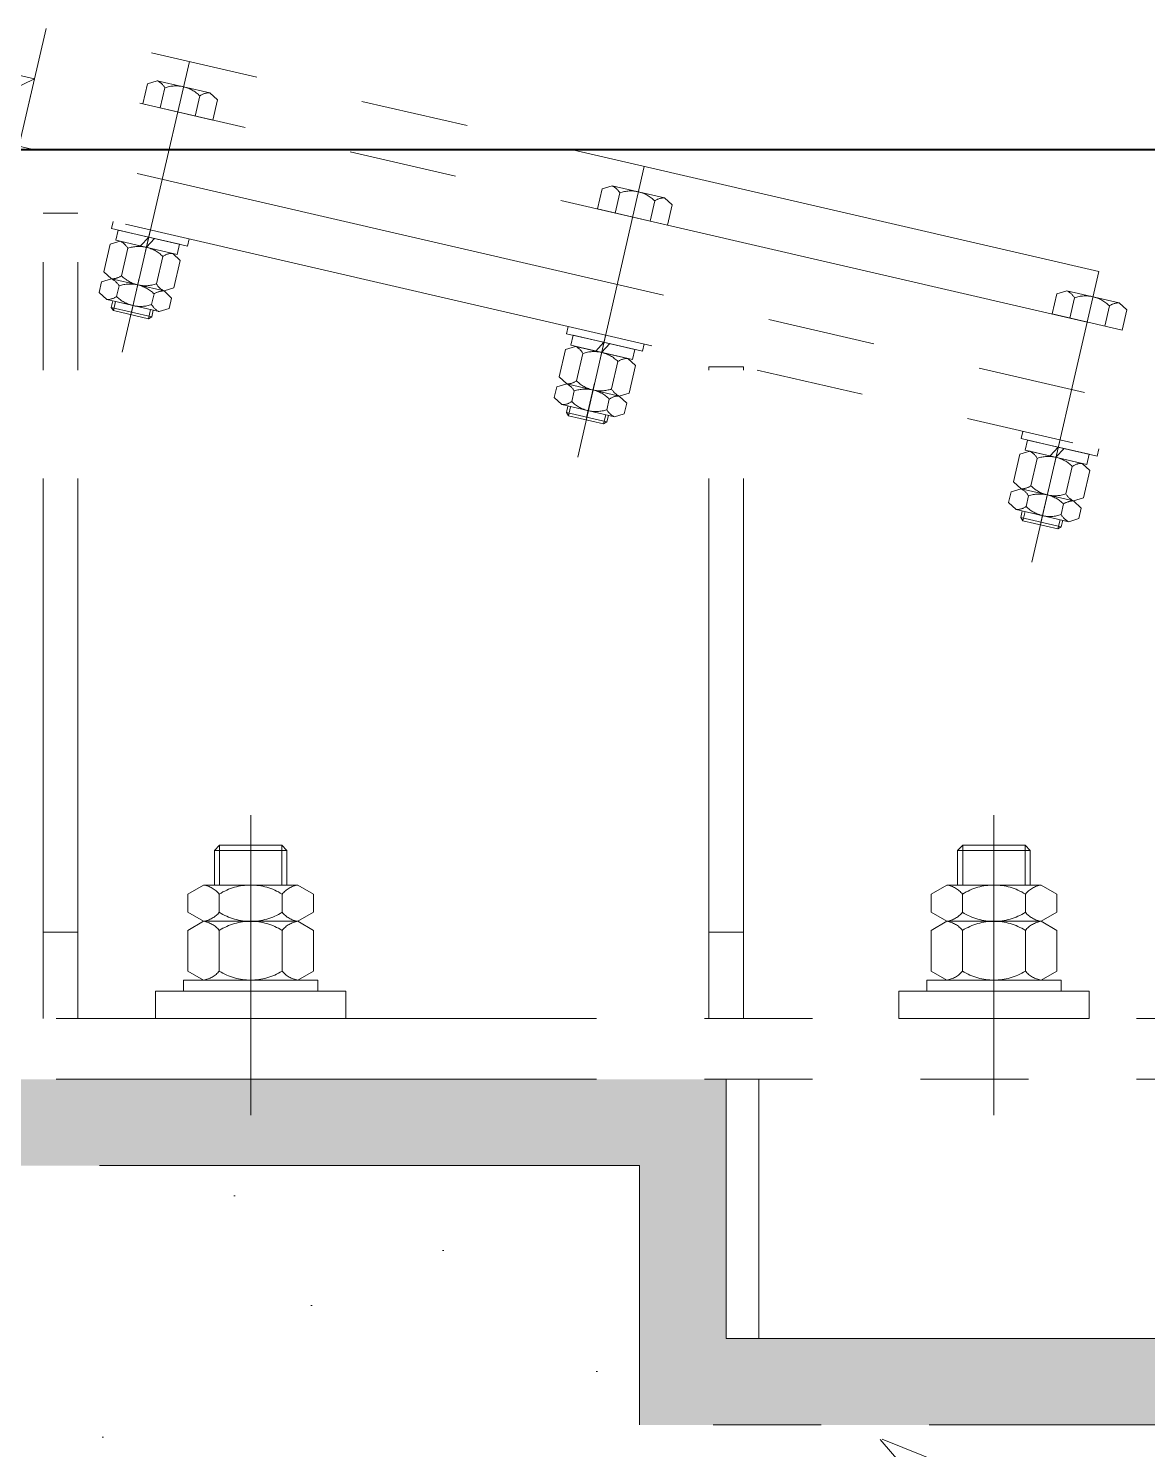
# Model space of a CAD drawing. Header units: millimetres. Extents: x 52110 to 400893, y -153728 to 31997.
# Drawn here: x 183666 to 184313, y -25833 to -25011 of the extents above; entities that cross this region are included whole.
import ezdxf
from ezdxf.lldxf.tags import DXFTag

# ---------------------------------------------------------------- set-up
doc = ezdxf.new("R2010")
doc.units = ezdxf.units.MM
doc.header["$LTSCALE"] = 500
doc.linetypes.add('CENTER', pattern=[2, 1.25, -0.25, 0.25, -0.25])
doc.linetypes.add('PHANTOM2', pattern=[1.25, 0.625, -0.125, 0.125, -0.125, 0.125, -0.125])
for name, color, linetype, lineweight in [('2D', 4, 'PHANTOM2', 20), ('POU', 4, 'Continuous', 20), ('SHI', 7, 'Continuous', 40), ('ZHONG', 1, 'CENTER', 20)]:
    doc.layers.add(name, color=color, linetype=linetype, lineweight=lineweight)
doc.layers.add('4', color=4, linetype='PHANTOM')
doc.styles.add('GB', font='gbenor.shx', dxfattribs={"bigfont": 'gbcbig.shx'})
tags = doc.linetypes.add('PHANTOM', pattern=[2.5, 1.25, -0.25, 0.25, -0.25, 0.25, -0.25]).pattern_tags.tags
tags[14:15] = [DXFTag(74, 4), DXFTag(75, 0), DXFTag(340, '0'), DXFTag(46, 1.0), DXFTag(50, 0.0), DXFTag(44, 0.0), DXFTag(45, 0.0)]
tags[12:13] = [DXFTag(74, 4), DXFTag(75, 0), DXFTag(340, '0'), DXFTag(46, 1.0), DXFTag(50, 0.0), DXFTag(44, 0.0), DXFTag(45, 0.0)]
tags[10:11] = [DXFTag(74, 4), DXFTag(75, 0), DXFTag(340, '0'), DXFTag(46, 1.0), DXFTag(50, 0.0), DXFTag(44, 0.0), DXFTag(45, 0.0)]
tags[8:9] = [DXFTag(74, 4), DXFTag(75, 0), DXFTag(340, '0'), DXFTag(46, 1.0), DXFTag(50, 0.0), DXFTag(44, 0.0), DXFTag(45, 0.0)]
tags[6:7] = [DXFTag(74, 4), DXFTag(75, 0), DXFTag(340, '0'), DXFTag(46, 1.0), DXFTag(50, 0.0), DXFTag(44, 0.0), DXFTag(45, 0.0)]
tags[4:5] = [DXFTag(74, 4), DXFTag(75, 0), DXFTag(340, '0'), DXFTag(46, 1.0), DXFTag(50, 0.0), DXFTag(44, 0.0), DXFTag(45, 0.0)]
doc.dimstyles.new('ISO-25$0', dxfattribs={"dimscale": 40, "dimtxt": 3.5, "dimasz": 3.5, "dimexe": 1, "dimexo": 0.2, "dimgap": 1.2, "dimtad": 1, "dimtoh": 1, "dimdec": 1, "dimzin": 9, "dimdsep": 46, "dimtxsty": 'GB', "dimcen": 0, "dimclrd": 3, "dimclre": 3, "dimclrt": 256, "dimadec": 0, "dimazin": 2, "dimtfac": 1, "dimtdec": 1, "dimtix": 1, "dimtmove": 0, "dimatfit": 3, "dimldrblk": 'DOTSMALL', "dimfxl": 0, "dimlwd": -1, "dimlwe": 20, "dimarcsym": 0})

# ---------------------------------------------------------------- blocks, each defined once
blk = doc.blocks.new('*D950')
at = {"color": 3, "linetype": 'ByBlock', "lineweight": 20}
for p, q in [((226893.72, 74429.31), (226893.72, 72656.24)), ((230443.72, 74403.92), (230443.72, 72656.24))]:
    blk.add_line(p, q, dxfattribs=at)
at = {"color": 3, "linetype": 'ByBlock'}
blk.add_line((227033.72, 72696.24), (230303.72, 72696.24), dxfattribs=at)
at = {"color": 3}
for points in [[(227033.72, 72719.57), (227033.72, 72672.9), (226893.72, 72696.24)], [(230303.72, 72719.57), (230303.72, 72672.9), (230443.72, 72696.24)]]:
    blk.add_solid(points, dxfattribs=at)
at = {"layer": 'Defpoints', "color": 0}
for p in [(226893.72, 74437.31), (230443.72, 74411.92), (230443.72, 72696.24)]:
    blk.add_point(p, dxfattribs=at)
at = {"insert": (228668.72, 72814.24), "char_height": 140, "attachment_point": 5, "style": 'GB'}
blk.add_mtext('3550', dxfattribs=at)
blk = doc.blocks.new('_DotSmall')
at = {"color": 0, "linetype": 'ByBlock', "const_width": 0.5}
blk.add_lwpolyline([(-0.0625, 0, 1), (0.0625, 0, 1)], format="xyb", close=True, dxfattribs=at)
blk = doc.blocks.new("斜'")
at = {"layer": '4', "linetype": 'Continuous'}
h = blk.add_hatch(dxfattribs=at)
h.set_pattern_fill('AR-SAND', color=256, style=0)
h.set_pattern_definition([(37.5, (-41108.695, -3213.967), (-1.60003, 48.941324), [0, -38.608, 0, -43.18, 0, -41.275]), (7.5, (-41108.695, -3213.967), (44.95233, 71.68251), [0, -20.828, 0, -34.798, 0, -13.335]), (327.5, (-41139.937, -3213.967), (79.099237, 0.14372), [0, -12.7, 0, -45.72, 0, -59.69]), (317.5, (-41139.94, -3213.967), (76.35565, 22.29293), [0, -6.35, 0, -29.972, 0, -34.29])])
h.paths.add_polyline_path([(-3253.77, 10945.49), (-3432.55, 10945.49), (-3440.53, 10895.49), (-3304.21, 10895.49), (-3304.21, 10745.49), (-2810.3, 10745.49), (-2810.3, 10895.49), (-2535.77, 10895.49), (-2535.77, 10945.49), (-2859.86, 10945.49), (-2859.86, 10795.49), (-3253.77, 10795.49)])
h.paths.add_polyline_path([(-3432.55, 10945.49), (-3778.78, 10945.49), (-3778.78, 10945.55), (-3929.03, 10945.55), (-3929.03, 10895.49), (-3440.53, 10895.49)])
h.paths.add_polyline_path([(-2398.78, 10945.49), (-2535.77, 10945.49), (-2535.77, 10895.49), (-2398.78, 10895.49)])
h.paths.add_polyline_path([(-1929.03, 10945.49), (-2078.78, 10945.49), (-2398.78, 10945.49), (-2398.78, 10895.49), (-1929.03, 10895.49)])
at = {"layer": 'POU'}
h = blk.add_hatch(dxfattribs=at)
h.set_pattern_fill('CONC', color=256, scale=25, style=0)
h.set_pattern_definition([(0, (-481651.1, -460725.06), (0, 635), [0, -635]), (0, (-481644.74, -460947.3), (0, 635), [0, -635]), (0, (-481625.7, -460604.4), (0, 635), [0, -635]), (338.1986, (-481955.89, -460801.26), (1905.000173, -634.999943), [68.3914, -3351.18837]), (216.8699, (-481892.39, -460826.66), (1904.999948, 1270.000078), [31.75, -3143.25]), (130.6013, (-481917.79, -460845.715), (3175.0002675, -3809.9993765), [58.5438, -5795.8666]), (206.5651, (-482127.34, -460921.91), (-634.99947, -635.00083), [14.19923, -1405.70394]), (326.3099, (-482140.04, -460928.26), (1269.99972, -635.000847), [22.89556, -2266.62996]), (108.4349, (-482120.99, -460940.96), (-634.998986, 1270.000276), [20.0806, -1987.9659]), (225, (-481720.94, -460985.4), (0, -635.0002), [26.9405, -871.08474]), (0, (-481740, -461004.46), (635, 635), [38.1, -596.9]), (135, (-481701.9, -461004.46), (-635.0002, 0), [26.9405, -871.08474]), (251.5651, (-481797.14, -460579.01), (634.998986, 1270.000276), [20.0806, -1987.9659]), (0, (-481803.5, -460598.06), (635, 635), [31.75, -603.25]), (143.1301, (-481771.74, -460598.06), (-1904.999948, 1270.000078), [31.75, -3143.25]), (213.6901, (-482133.69, -460572.66), (1269.99972, 635.000847), [22.89556, -2266.62996]), (341.5651, (-482152.74, -460585.36), (-1270.000276, 634.998986), [40.1612, -1967.8853]), (126.8699, (-482114.64, -460598.06), (1270.000078, -1904.999948), [31.75, -3143.25]), (0, (-481949.54, -460598.06), (0, 635), [0, -635]), (0, (-482121, -460763.16), (0, 635), [0, -635]), (0, (-481943.2, -460998.1), (0, 635), [0, -635]), (0, (-481771.74, -460801.26), (0, 635), [0, -635]), (0, (-481955.9, -460693.3), (0, 635), [0, -635]), (0, (-482095.6, -460674.26), (0, 635), [0, -635]), (0, (-482038.44, -460712.36), (0, 635), [0, -635]), (0, (-482063.84, -460864.76), (0, 635), [0, -635]), (0, (-482216.24, -460839.36), (0, 635), [0, -635]), (0, (-482209.9, -460693.3), (0, 635), [0, -635]), (0, (-482228.94, -460553.6), (0, 635), [0, -635]), (0, (-482032.1, -460528.2), (0, 635), [0, -635]), (0, (-481892.4, -460502.8), (0, 635), [0, -635]), (0, (-481670.14, -460528.2), (0, 635), [0, -635]), (0, (-481822.54, -460725.06), (0, 635), [0, -635]), (0, (-481886.04, -460610.76), (0, 635), [0, -635]), (0, (-481835.24, -460915.56), (0, 635), [0, -635]), (0, (-482025.74, -460947.3), (0, 635), [0, -635]), (0, (-481835.24, -461087), (0, 635), [0, -635]), (0, (-482044.8, -461048.9), (0, 635), [0, -635]), (0, (-482248, -461067.96), (0, 635), [0, -635]), (0, (-482171.8, -461099.7), (0, 635), [0, -635]), (0, (-482165.44, -461010.8), (0, 635), [0, -635]), (0, (-481740, -461112.4), (0, 635), [0, -635]), (0, (-481663.8, -460852.06), (0, 635), [0, -635]), (0, (-481695.54, -460661.56), (0, 635), [0, -635]), (0, (-481987.64, -461118.76), (0, 635), [0, -635])])
h.paths.add_polyline_path([(-1929.03, 10214.55), (-1929.03, 10895.49), (-2823.78, 10895.49), (-2823.78, 10745.49), (-3303.78, 10745.49), (-3303.78, 10895.49), (-3929.03, 10895.49), (-3929.03, 10214.55)])
h.paths.add_polyline_path([(-4612.07, 10766.2), (-4480.82, 10766.2), (-4480.82, 10963.95), (-4612.07, 10963.95)], flags=9)
h.paths.add_polyline_path([(-1774.4, 10468.9), (-1643.15, 10468.9), (-1643.15, 10615.2), (-1774.4, 10615.2)], flags=9)
at = {"layer": '2D'}
for p, q in [((-3647.09, 11553.23), (-3662.83, 11485.02)), ((-2429.12, 11272.04), (-3647.09, 11553.23)), ((-3702.55, 11535.24), (-3653.83, 11524)), ((-3653.83, 11524), (-3711.55, 11496.27)), ((-3653.83, 11524), (-3662.83, 11485.02)), ((-2435.87, 11242.81), (-3653.83, 11524)), ((-3588.56, 11521.24), (-3591.26, 11509.55)), ((-3582.83, 11523), (-3588.56, 11521.24)), ((-3582.83, 11523), (-3552.45, 11515.98)), ((-3578.44, 11518.91), (-3581.14, 11507.21)), ((-3552.45, 11515.98), (-3548.06, 11511.89)), ((-3591.26, 11509.55), (-3550.76, 11500.2)), ((-3558.19, 11514.23), (-3560.89, 11502.54)), ((-3548.06, 11511.89), (-3550.76, 11500.2)), ((-2072.03, 11117.76), (-3728.46, 11500.17)), ((-2078.78, 11088.53), (-3735.21, 11470.94)), ((-3325.42, 11460.49), (-3328.12, 11448.8)), ((-3319.68, 11462.25), (-3325.42, 11460.49)), ((-3319.68, 11462.25), (-3289.3, 11455.23)), ((-3315.29, 11458.15), (-3317.99, 11446.46)), ((-3295.04, 11453.48), (-3297.74, 11441.79)), ((-3289.3, 11455.23), (-3284.91, 11451.14)), ((-3284.91, 11451.14), (-3287.61, 11439.45)), ((-3648.78, 10980.49), (-3648.78, 11446.37)), ((-3628.78, 11446.37), (-3648.78, 11446.37)), ((-3628.78, 10980.49), (-3628.78, 11446.37)), ((-3328.12, 11448.8), (-3287.61, 11439.45)), ((-3609.31, 11437.46), (-3608.34, 11441.65)), ((-3587.96, 11432.53), (-3609.31, 11437.46)), ((-3605.52, 11436.58), (-3606.87, 11430.74)), ((-3569.96, 11428.37), (-3605.52, 11436.58)), ((-3610.02, 11428.38), (-3613.68, 11412.5)), ((-3604.28, 11430.14), (-3610.02, 11428.38)), ((-3571.31, 11422.53), (-3606.87, 11430.74)), ((-3573.9, 11423.13), (-3604.28, 11430.14)), ((-3599.89, 11426.05), (-3603.56, 11410.16)), ((-3587.74, 11432.48), (-3592.47, 11427.41)), ((-3584.36, 11431.7), (-3589.09, 11426.63)), ((-3587.96, 11432.53), (-3565.34, 11427.35)), ((-3569.96, 11428.37), (-3571.31, 11422.53)), ((-3565.34, 11427.35), (-3564.38, 11431.5)), ((-3579.64, 11421.37), (-3583.31, 11405.49)), ((-3573.9, 11423.13), (-3569.51, 11419.03)), ((-3569.51, 11419.03), (-3573.18, 11403.15)), ((-3609.3, 11408.41), (-3613.68, 11412.5)), ((-3615.03, 11406.66), (-3616.45, 11400.52)), ((-3609.3, 11408.41), (-3615.03, 11406.66)), ((-3578.92, 11401.4), (-3609.3, 11408.41)), ((-3578.92, 11401.4), (-3609.3, 11408.41)), ((-3604.91, 11404.32), (-3606.32, 11398.18)), ((-3578.92, 11401.4), (-3573.18, 11403.15)), ((-3578.92, 11401.4), (-3574.53, 11397.31)), ((-3056.67, 11401.52), (-3062.4, 11399.77)), ((-3056.67, 11401.52), (-3026.29, 11394.51)), ((-3612.06, 11396.43), (-3616.45, 11400.52)), ((-3581.68, 11389.41), (-3612.06, 11396.43)), ((-3608.55, 11395.62), (-3609.41, 11391.91)), ((-3606.99, 11395.26), (-3608.21, 11389.99)), ((-3584.66, 11399.64), (-3586.07, 11393.5)), ((-3574.53, 11397.31), (-3575.95, 11391.17)), ((-3062.4, 11399.77), (-3065.1, 11388.08)), ((-3052.28, 11397.43), (-3054.98, 11385.74)), ((-3032.03, 11392.76), (-3034.73, 11381.06)), ((-3026.29, 11394.51), (-3021.9, 11390.42)), ((-3608.21, 11389.99), (-3609.41, 11391.91)), ((-3609.41, 11391.91), (-3586.02, 11386.51)), ((-3587.94, 11385.32), (-3608.21, 11389.99)), ((-3586.73, 11390.58), (-3587.94, 11385.32)), ((-3586.02, 11386.51), (-3587.94, 11385.32)), ((-3585.17, 11390.22), (-3586.02, 11386.51)), ((-3581.68, 11389.41), (-3575.95, 11391.17)), ((-3065.1, 11388.08), (-3024.6, 11378.73)), ((-3021.9, 11390.42), (-3024.6, 11378.73)), ((-3345.99, 11376.67), (-3345.02, 11380.86)), ((-3324.64, 11371.74), (-3345.99, 11376.67)), ((-3340.96, 11369.35), (-3346.7, 11367.59)), ((-3342.2, 11375.79), (-3343.55, 11369.95)), ((-3307.99, 11361.73), (-3343.55, 11369.95)), ((-3306.64, 11367.58), (-3342.2, 11375.79)), ((-3310.58, 11362.33), (-3340.96, 11369.35)), ((-3324.42, 11371.69), (-3329.15, 11366.62)), ((-3321.04, 11370.91), (-3325.77, 11365.84)), ((-3324.64, 11371.74), (-3302.02, 11366.55)), ((-3302.02, 11366.55), (-3301.06, 11370.71)), ((-3346.7, 11367.59), (-3350.36, 11351.71)), ((-3336.57, 11365.25), (-3340.24, 11349.37)), ((-3316.32, 11360.58), (-3319.99, 11344.7)), ((-3310.58, 11362.33), (-3306.19, 11358.24)), ((-3306.64, 11367.58), (-3307.99, 11361.73)), ((-3345.98, 11347.62), (-3350.36, 11351.71)), ((-3306.19, 11358.24), (-3309.86, 11342.36)), ((-3263.78, 10980.49), (-3263.78, 11357.49)), ((-3243.78, 11357.49), (-3263.78, 11357.49)), ((-3243.78, 10980.49), (-3243.78, 11357.49)), ((-3351.71, 11345.86), (-3353.13, 11339.73)), ((-3345.98, 11347.62), (-3351.71, 11345.86)), ((-3315.6, 11340.61), (-3345.98, 11347.62)), ((-3315.6, 11340.61), (-3345.98, 11347.62)), ((-3341.59, 11343.53), (-3343, 11337.39)), ((-3348.74, 11335.63), (-3353.13, 11339.73)), ((-3318.36, 11328.62), (-3348.74, 11335.63)), ((-3321.34, 11338.85), (-3322.75, 11332.71)), ((-3315.6, 11340.61), (-3309.86, 11342.36)), ((-3315.6, 11340.61), (-3311.21, 11336.51)), ((-3311.21, 11336.51), (-3312.63, 11330.37)), ((-3345.23, 11334.82), (-3346.09, 11331.12)), ((-3346.09, 11331.12), (-3322.7, 11325.72)), ((-3344.89, 11329.2), (-3346.09, 11331.12)), ((-3343.67, 11334.46), (-3344.89, 11329.2)), ((-3324.62, 11324.52), (-3344.89, 11329.2)), ((-3323.41, 11329.78), (-3324.62, 11324.52)), ((-3321.85, 11329.42), (-3322.7, 11325.72)), ((-3318.36, 11328.62), (-3312.63, 11330.37)), ((-3322.7, 11325.72), (-3324.62, 11324.52)), ((-3083.15, 11315.98), (-3082.18, 11320.18)), ((-3061.8, 11311.06), (-3083.15, 11315.98)), ((-3079.36, 11315.11), (-3080.71, 11309.26)), ((-3043.8, 11306.9), (-3079.36, 11315.11)), ((-3061.58, 11311.01), (-3066.31, 11305.94)), ((-3061.8, 11311.06), (-3039.18, 11305.87)), ((-3083.86, 11306.91), (-3087.52, 11291.03)), ((-3078.12, 11308.67), (-3083.86, 11306.91)), ((-3045.15, 11301.05), (-3080.71, 11309.26)), ((-3047.74, 11301.65), (-3078.12, 11308.67)), ((-3073.73, 11304.57), (-3077.4, 11288.69)), ((-3058.21, 11310.23), (-3062.93, 11305.16)), ((-3043.8, 11306.9), (-3045.15, 11301.05)), ((-3039.18, 11305.87), (-3038.22, 11310.03)), ((-3053.48, 11299.9), (-3057.15, 11284.02)), ((-3047.74, 11301.65), (-3043.35, 11297.56)), ((-3043.35, 11297.56), (-3047.02, 11281.68)), ((-3083.14, 11286.94), (-3088.87, 11285.18)), ((-3083.14, 11286.94), (-3087.52, 11291.03)), ((-3052.76, 11279.92), (-3083.14, 11286.94)), ((-3052.76, 11279.92), (-3083.14, 11286.94)), ((-3088.87, 11285.18), (-3090.29, 11279.04)), ((-3085.9, 11274.95), (-3090.29, 11279.04)), ((-3078.75, 11282.85), (-3080.16, 11276.71)), ((-3058.5, 11278.17), (-3059.91, 11272.03)), ((-3052.76, 11279.92), (-3047.02, 11281.68)), ((-3052.76, 11279.92), (-3048.37, 11275.83)), ((-3055.52, 11267.94), (-3085.9, 11274.95)), ((-3082.39, 11274.14), (-3083.25, 11270.44)), ((-3083.25, 11270.44), (-3059.86, 11265.04)), ((-3082.05, 11268.52), (-3083.25, 11270.44)), ((-3080.83, 11273.78), (-3082.05, 11268.52)), ((-3055.52, 11267.94), (-3049.79, 11269.69)), ((-3048.37, 11275.83), (-3049.79, 11269.69)), ((-3061.78, 11263.84), (-3082.05, 11268.52)), ((-3060.57, 11269.1), (-3061.78, 11263.84)), ((-3059.86, 11265.04), (-3061.78, 11263.84)), ((-3059.01, 11268.74), (-3059.86, 11265.04)), ((-3549.78, 11077.85), (-3546.84, 11080.79)), ((-3546.84, 11057.79), (-3546.84, 11080.79)), ((-3510.72, 11080.79), (-3546.84, 11080.79)), ((-3510.72, 11057.79), (-3510.72, 11080.79)), ((-3510.72, 11080.79), (-3507.78, 11077.85)), ((-3119.8, 11077.85), (-3116.86, 11080.79)), ((-3116.86, 11057.79), (-3116.86, 11080.79)), ((-3080.74, 11080.79), (-3116.86, 11080.79)), ((-3080.74, 11057.79), (-3080.74, 11080.79)), ((-3080.74, 11080.79), (-3077.8, 11077.85)), ((-3549.78, 11057.79), (-3549.78, 11077.85)), ((-3507.78, 11077.85), (-3549.78, 11077.85)), ((-3507.78, 11057.79), (-3507.78, 11077.85)), ((-3119.8, 11057.79), (-3119.8, 11077.85)), ((-3077.8, 11077.85), (-3119.8, 11077.85)), ((-3077.8, 11057.79), (-3077.8, 11077.85)), ((-3556.06, 11057.79), (-3565.15, 11052.54)), ((-3501.5, 11057.79), (-3556.06, 11057.79)), ((-3501.5, 11057.79), (-3492.4, 11052.54)), ((-3126.08, 11057.79), (-3135.18, 11052.54)), ((-3071.52, 11057.79), (-3126.08, 11057.79)), ((-3071.52, 11057.79), (-3062.43, 11052.54)), ((-3565.15, 11052.54), (-3565.15, 11042.04)), ((-3546.96, 11052.54), (-3546.96, 11042.04)), ((-3510.59, 11052.54), (-3510.59, 11042.04)), ((-3492.4, 11052.54), (-3492.4, 11042.04)), ((-3135.18, 11052.54), (-3135.18, 11042.04)), ((-3116.99, 11052.54), (-3116.99, 11042.04)), ((-3080.62, 11052.54), (-3080.62, 11042.04)), ((-3062.43, 11052.54), (-3062.43, 11042.04)), ((-3556.06, 11036.79), (-3565.15, 11042.04)), ((-3501.5, 11036.79), (-3492.4, 11042.04)), ((-3126.08, 11036.79), (-3135.18, 11042.04)), ((-3071.52, 11036.79), (-3062.43, 11042.04)), ((-3556.06, 11036.79), (-3565.15, 11031.54)), ((-3565.15, 11031.54), (-3565.15, 11008.04)), ((-3501.5, 11036.79), (-3556.06, 11036.79)), ((-3501.5, 11036.79), (-3556.06, 11036.79)), ((-3546.96, 11031.54), (-3546.96, 11008.04)), ((-3510.59, 11031.54), (-3510.59, 11008.04)), ((-3501.5, 11036.79), (-3492.4, 11031.54)), ((-3492.4, 11031.54), (-3492.4, 11008.04)), ((-3126.08, 11036.79), (-3135.18, 11031.54)), ((-3135.18, 11031.54), (-3135.18, 11008.04)), ((-3071.52, 11036.79), (-3126.08, 11036.79)), ((-3071.52, 11036.79), (-3126.08, 11036.79)), ((-3116.99, 11031.54), (-3116.99, 11008.04)), ((-3098.78, 11035.49), (-3098.78, 11035.5)), ((-3080.62, 11031.54), (-3080.62, 11008.04)), ((-3071.52, 11036.79), (-3062.43, 11031.54)), ((-3062.43, 11031.54), (-3062.43, 11008.04)), ((-3628.78, 11030.49), (-3648.78, 11030.49)), ((-3243.78, 11030.49), (-3263.78, 11030.49)), ((-3556.06, 11002.79), (-3565.15, 11008.04)), ((-3501.5, 11002.79), (-3492.4, 11008.04)), ((-3126.08, 11002.79), (-3135.18, 11008.04)), ((-3071.52, 11002.79), (-3062.43, 11008.04)), ((-3567.63, 11002.79), (-3489.93, 11002.79)), ((-3567.63, 11002.79), (-3567.63, 10996.49)), ((-3501.5, 11002.79), (-3556.06, 11002.79)), ((-3489.93, 11002.79), (-3489.93, 10996.49)), ((-3137.65, 11002.79), (-3059.95, 11002.79)), ((-3137.65, 11002.79), (-3137.65, 10996.49)), ((-3071.52, 11002.79), (-3126.08, 11002.79)), ((-3098.78, 11001.49), (-3098.78, 11001.5)), ((-3059.95, 11002.79), (-3059.95, 10996.49)), ((-3473.75, 10996.49), (-3583.75, 10996.49)), ((-3583.75, 10980.49), (-3583.75, 10996.49)), ((-3567.63, 10996.49), (-3489.93, 10996.49)), ((-3473.75, 10996.49), (-3473.75, 10980.49)), ((-3043.78, 10996.49), (-3153.78, 10996.49)), ((-3153.78, 10980.49), (-3153.78, 10996.49)), ((-3137.65, 10996.49), (-3059.95, 10996.49)), ((-3098.78, 10996.49), (-3098.79, 10996.49)), ((-3043.78, 10996.49), (-3043.78, 10980.49)), ((-2078.78, 10980.49), (-3778.78, 10980.49)), ((-3473.75, 10980.49), (-3583.75, 10980.49)), ((-3043.78, 10980.49), (-3153.78, 10980.49)), ((-2078.78, 10945.49), (-3778.78, 10945.49)), ((-3253.77, 10945.49), (-3253.77, 10795.49)), ((-3234.86, 10945.49), (-3234.86, 10795.49)), ((-3303.83, 10895.49), (-3929.03, 10895.49)), ((-3303.78, 10895.49), (-3303.78, 10745.49)), ((-3253.77, 10795.49), (-2873.78, 10795.49)), ((-3053.77, 10795.49), (-3253.77, 10795.49)), ((-2823.78, 10745.49), (-3303.78, 10745.49))]:
    blk.add_line(p, q, dxfattribs=at)
for centre, radius, start, end in [((-3586.95, 11514.18), 9.73, 29.05083, 64.94917), ((-3572.02, 11500.49), 19.5, 44.79577, 109.20423), ((-3552.61, 11506.25), 9.73, 89.05083, 124.94917), ((-3323.8, 11453.43), 9.73, 29.05083, 64.94917), ((-3308.88, 11439.74), 19.5, 44.79577, 109.20423), ((-3289.46, 11445.5), 9.73, 89.05083, 124.94917), ((-3608.4, 11421.32), 9.73, 29.05083, 64.94917), ((-3593.48, 11407.63), 19.5, 44.79577, 109.20423), ((-3574.06, 11413.39), 9.73, 89.05083, 124.94917), ((-3609.13, 11418.14), 9.73, 269.05083, 304.94917), ((-3589.72, 11423.9), 19.5, 224.79577, 289.20423), ((-3613.42, 11399.59), 9.73, 29.05083, 64.94917), ((-3598.49, 11385.9), 19.5, 44.79577, 109.20423), ((-3579.08, 11391.66), 9.73, 89.05083, 124.94917), ((-3574.8, 11410.22), 9.73, 209.05083, 244.94917), ((-3060.79, 11392.71), 9.73, 29.05083, 64.94917), ((-3611.9, 11406.16), 9.73, 269.05083, 304.94917), ((-3592.49, 11411.92), 19.5, 224.79577, 289.20423), ((-3577.56, 11398.23), 9.73, 209.05083, 244.94917), ((-3045.86, 11379.02), 19.5, 44.79577, 109.20423), ((-3026.45, 11384.78), 9.73, 89.05083, 124.94917), ((-3345.08, 11360.53), 9.73, 29.05083, 64.94917), ((-3330.16, 11346.84), 19.5, 44.79577, 109.20423), ((-3310.74, 11352.6), 9.73, 89.05083, 124.94917), ((-3345.81, 11357.35), 9.73, 269.05083, 304.94917), ((-3350.1, 11338.8), 9.73, 29.05083, 64.94917), ((-3335.17, 11325.11), 19.5, 44.79577, 109.20423), ((-3326.4, 11363.11), 19.5, 224.79577, 289.20423), ((-3311.48, 11349.42), 9.73, 209.05083, 244.94917), ((-3348.58, 11345.37), 9.73, 269.05083, 304.94917), ((-3329.17, 11351.13), 19.5, 224.79577, 289.20423), ((-3315.76, 11330.87), 9.73, 89.05083, 124.94917), ((-3314.24, 11337.44), 9.73, 209.05083, 244.94917), ((-3082.24, 11299.85), 9.73, 29.05083, 64.94917), ((-3067.32, 11286.16), 19.5, 44.79577, 109.20423), ((-3047.9, 11291.92), 9.73, 89.05083, 124.94917), ((-3082.97, 11296.67), 9.73, 269.05083, 304.94917), ((-3087.26, 11278.12), 9.73, 29.05083, 64.94917), ((-3063.56, 11302.43), 19.5, 224.79577, 289.20423), ((-3072.33, 11264.43), 19.5, 44.79577, 109.20423), ((-3052.92, 11270.19), 9.73, 89.05083, 124.94917), ((-3048.64, 11288.74), 9.73, 209.05083, 244.94917), ((-3085.74, 11284.69), 9.73, 269.05083, 304.94917), ((-3066.33, 11290.45), 19.5, 224.79577, 289.20423), ((-3051.4, 11276.76), 9.73, 209.05083, 244.94917), ((-3558.33, 11043.36), 14.61, 38.93925, 81.06075), ((-3528.78, 11023.66), 34.12, 57.79577, 122.20423), ((-3499.23, 11043.36), 14.61, 98.93925, 141.06075), ((-3128.35, 11043.36), 14.61, 38.93925, 81.06075), ((-3098.8, 11023.66), 34.12, 57.79577, 122.20423), ((-3069.25, 11043.36), 14.61, 98.93925, 141.06075), ((-3558.33, 11051.22), 14.61, 278.93925, 321.06075), ((-3528.78, 11070.91), 34.12, 237.79577, 302.20423), ((-3499.23, 11051.22), 14.61, 218.93925, 261.06075), ((-3128.35, 11051.22), 14.61, 278.93925, 321.06075), ((-3098.8, 11070.91), 34.12, 237.79577, 302.20423), ((-3069.25, 11051.22), 14.61, 218.93925, 261.06075), ((-3558.33, 11022.36), 14.61, 38.93925, 81.06075), ((-3528.78, 11002.66), 34.12, 57.79577, 122.20423), ((-3499.23, 11022.36), 14.61, 98.93925, 141.06075), ((-3128.35, 11022.36), 14.61, 38.93925, 81.06075), ((-3098.8, 11002.66), 34.12, 57.79577, 122.20423), ((-3069.25, 11022.36), 14.61, 98.93925, 141.06075), ((-3558.33, 11017.22), 14.61, 278.93925, 321.06075), ((-3528.78, 11036.91), 34.12, 237.79577, 302.20423), ((-3499.23, 11017.22), 14.61, 218.93925, 261.06075), ((-3128.35, 11017.22), 14.61, 278.93925, 321.06075), ((-3098.8, 11036.91), 34.12, 237.79577, 302.20423), ((-3069.25, 11017.22), 14.61, 218.93925, 261.06075)]:
    blk.add_arc(centre, radius, start, end, dxfattribs=at)
at = {"layer": 'ZHONG'}
for p, q in [((-3564.26, 11534.11), (-3603.07, 11366)), ((-3301.19, 11473.37), (-3339.58, 11305.16)), ((-3586.84, 11436.38), (-3589.99, 11422.74)), ((-3038.1, 11412.63), (-3076.91, 11244.52)), ((-3593.21, 11408.8), (-3597.77, 11389.02)), ((-3323.52, 11375.58), (-3326.67, 11361.94)), ((-3329.89, 11348.01), (-3334.45, 11328.23)), ((-3060.68, 11314.9), (-3063.83, 11301.26)), ((-3067.05, 11287.33), (-3071.61, 11267.55)), ((-3528.78, 11098.1), (-3528.78, 10924.58)), ((-3098.8, 11098.1), (-3098.8, 10924.58)), ((-3528.78, 11009.09), (-3528.78, 10990.19)), ((-3098.8, 11009.09), (-3098.8, 10990.19))]:
    blk.add_line(p, q, dxfattribs=at)
blk = doc.blocks.new('LDJXKJ')
at = {"layer": '4'}
blk.add_blockref("斜'", (140240.34, 47804.19), dxfattribs=at)
blk = doc.blocks.new('sl')
dim = blk.add_linear_dim(base=(230443.72, 72696.24), p1=(226893.72, 74437.31), p2=(230443.72, 74411.92), dimstyle='ISO-25$0', override={"dimtmove": 1, "dimatfit": 0, "dimfxl": 1.8})
dim.commit()
dim.dimension.update_dxf_attribs({"geometry": '*D950', "text_midpoint": (228668.72, 72814.24)})

msp = doc.modelspace()

# ---------------------------------------------------------------- block references
at = {"layer": 'SHI'}
for name, p in [('sl', (-45656.31305, -97777.1464)), ('LDJXKJ', (47082.84204, -84368.20279))]:
    msp.add_blockref(name, p, dxfattribs=at)

doc.saveas('drawing.dxf')
